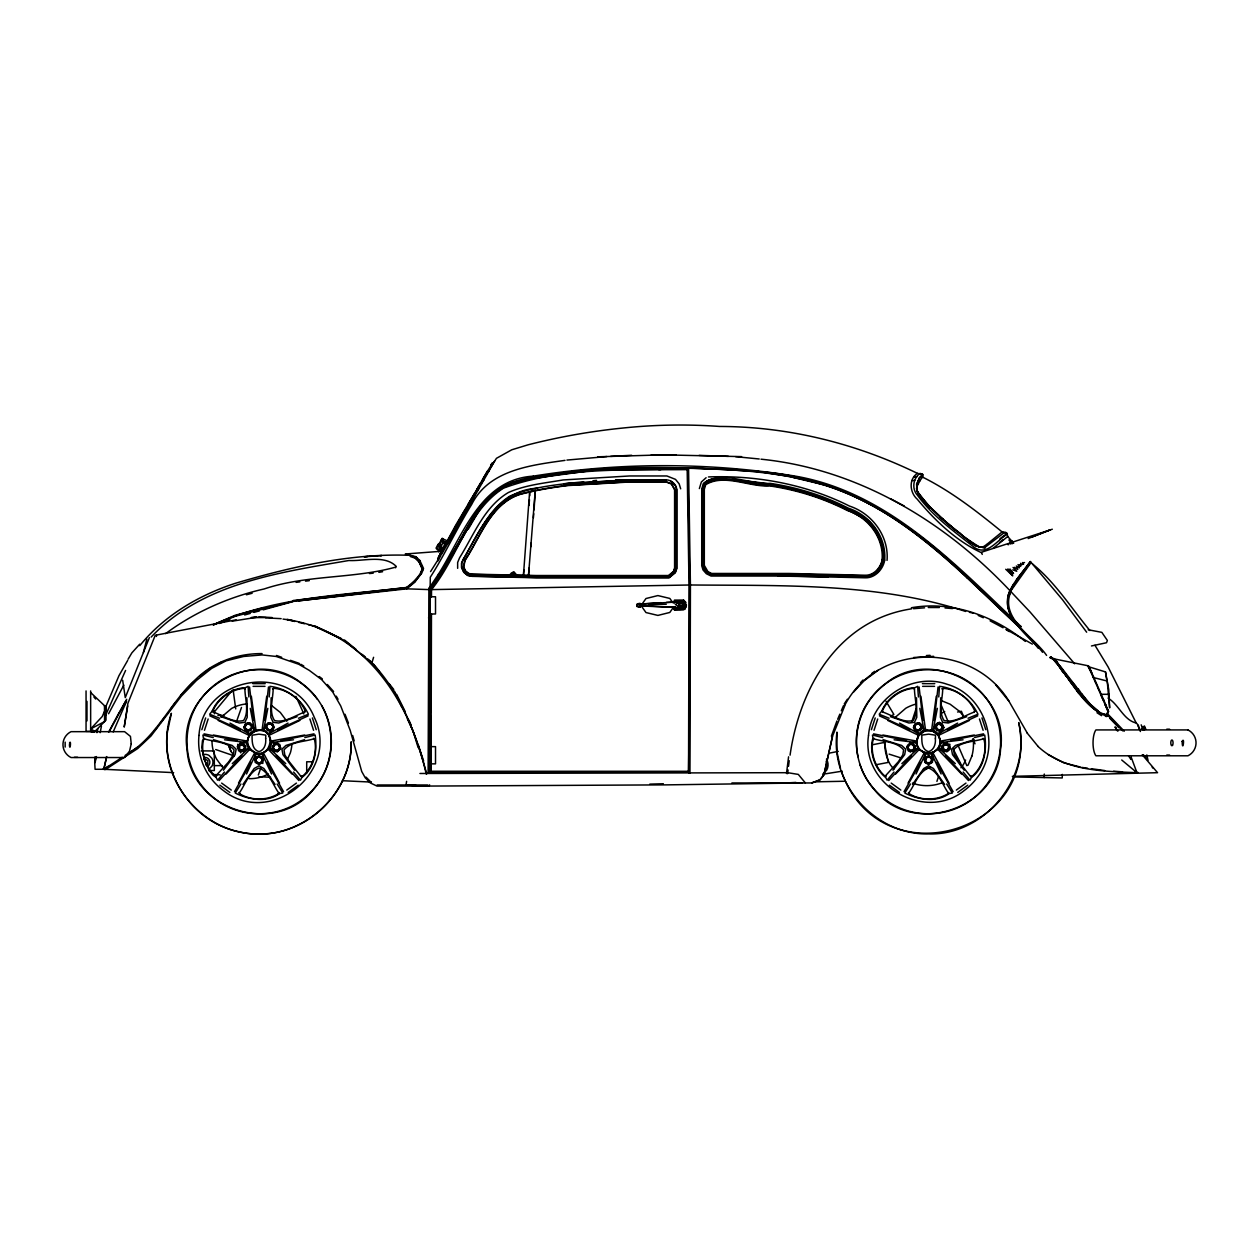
<?xml version="1.0" encoding="UTF-8"?>
<svg xmlns="http://www.w3.org/2000/svg" width="1259" height="1259" viewBox="0 0 1259 1259"><rect width="100%" height="100%" fill="white"/><g stroke="black" fill="none" stroke-linecap="round" stroke-linejoin="round"><path stroke-width="1.5" d="M90.648 692.529L104.56 705.732L106.008 705.921L106.008 720.101L94.992 731.337L86.053 731.337L86.053 690.923M214.345 713.806L214.345 710.532M429.319 772.664L430.31 589.338L428.878 588.488L438.4 574.261M429.476 772.664L430.122 589.133M429.665 773.231L429.901 589.118L439.391 574.922M430.358 773.089L430.499 716.072M430.515 712.153L430.751 614.109M430.798 596.75L430.814 589.621L440.335 575.536L478.971 509.565L492.851 494.488L502.813 487.925L512.555 483.267L534.052 478.326L593.965 470.221L687.87 468.946L689.712 584.994L689.255 773.183M431.05 772.68L431.459 614.093M431.491 596.735L431.522 589.605C457.584 557.407 467.482 511.39 503.458 488.177C561.231 466.774 626.478 470.174 687.178 469.607L688.563 468.285C745.328 469.465 804.281 473.038 856.419 497.51M688.547 772.696L689.019 585.01L687.178 469.607M689.948 773.168L690.42 584.979L688.563 468.285L631.042 468.269L594.484 469.576L564.189 473.006M1131.117 758.311L1130.881 759.366L1128.505 755.762M689.428 696.794L688.547 771.987L431.05 771.972L430.657 717.095M439.611 574.97L430.122 589.621L430.295 577.236C445.371 553.708 456.923 528.229 471.653 504.497C488.996 469.827 530.731 465.216 565.008 460.369M1044.215 777.574L1044.293 774.033M1062.313 774.411L1062.234 777.952L1013.086 776.913M916.599 484.07L916.867 489.2M917.213 490.617L917.181 486.021L918.346 483.834M1086.659 632.207L1062.565 599.819L1031.121 562.443L1009.891 592.186C999.835 615.399 1025.865 632.569 1038.407 648.416M271.11 697.801L270.811 717.3L273.156 722.32L278.664 723.012L297.108 716.686M940.678 697.801L940.379 717.3L942.708 722.32L948.216 723.012L966.676 716.686M173.648 772.633L103.836 769.28L106.669 756.58L103.789 769.28L105.709 769.391L105.772 767.959L108.29 766.322M95.763 757.588L94.708 762.513L95.007 756.911M931.849 759.523L929.63 756.895L926.388 757.588L925.349 760.892L927.568 763.363L930.81 762.655L931.849 759.523L929.63 756.895L926.372 757.745L925.349 760.892M249.565 686.989L253.374 720.4M919.117 686.989L922.926 720.4M534.084 509.879L535.264 490.396L529.63 491.734L523.414 575.646M523.571 573.695L523.87 569.792M529 505.488L529.472 499.634M529.771 495.747L529.63 491.734M930.81 762.655L931.849 759.366M535.264 490.396L528.465 575.756L529.126 567.998M530.936 546.689L531.267 542.818M533.423 517.622L533.753 513.751M1031.231 562.505L1030.287 561.451C1023.661 571.287 1015.053 579.754 1009.938 590.644C998.214 616.532 1029.453 634.505 1042.578 652.319M1106.031 716.544L1107.117 716.355L1107.511 712.264M1107.81 711.414L1107.432 715.285C1094.464 712.5 1085.4 699.485 1078.396 689.019M1141.173 724.838L1143.361 730.126M250.982 728.914L251.328 725.625L248.558 723.547L245.521 724.901L245.159 728.206L247.944 730.267L250.982 728.914L247.85 730.141L245.159 728.206M266.719 696.258L262.029 730.362L263.635 730L267.915 722.871L272.4 723.358L274.273 727.482L268.655 734.784L270.921 741.771L279.75 744.384L280.678 748.806L277.326 751.843L268.655 748.759L262.706 753.087L262.942 762.293L259.024 764.528L255.105 762.293L255.357 753.087L248.385 748.586L240.721 751.843L238.659 750.789L237.243 746.461L240.201 743.156L247.126 741.771L249.408 734.784L243.79 727.482L245.662 723.358L250.148 722.871L255.357 730.456L262.029 730.362M936.271 696.258L931.581 730.362L933.187 730L937.467 722.871L941.952 723.358L943.825 727.482L938.207 734.784L940.489 741.771L949.302 744.384L950.23 748.806L946.894 751.843L938.207 748.759L932.258 753.087L932.51 762.293L928.591 764.528L924.673 762.293L924.909 753.087L917.937 748.586L910.288 751.843L908.211 750.789L906.795 746.461L909.753 743.156L916.694 741.771L918.96 734.784L913.342 727.482L915.214 723.358L919.699 722.871L924.909 730.456L931.581 730.362M245.269 728.316L245.521 724.901M269.206 696.967L269.961 686.328C286.611 688.311 301.31 699.06 308.408 714.231L298.509 718.244M938.758 696.967L939.513 686.328C956.179 688.311 970.862 699.075 977.96 714.231L968.061 718.244M273.156 689.208C272.998 699.201 268.671 711.634 274.478 720.51C284.691 723.28 295.188 715.348 304.647 712.106L305.229 711.052C300.319 698.918 287.021 689.271 273.974 688.343L272.573 688.846L273.974 688.343M942.708 689.208C942.55 699.201 938.223 711.634 944.03 720.51C954.259 723.28 964.756 715.348 974.214 712.106L974.781 711.052C969.871 698.918 956.572 689.271 943.526 688.343L942.141 688.846L943.526 688.343M786.497 773.53L788.575 756.801M787.599 773.687L788.071 769.973M788.527 766.259L789.22 760.704M278.333 793.784L278.491 792.603C272.747 784.404 268.938 771.814 259.024 768.037C249.125 771.814 245.3 784.404 239.572 792.603L239.714 793.784C250.793 800.724 267.254 800.724 278.333 793.784L282.771 793.06L277.137 783.995M947.885 793.784L948.043 792.603C942.314 784.404 938.49 771.814 928.591 768.037C918.677 771.814 914.868 784.404 909.124 792.603L909.281 793.784C920.36 800.724 936.822 800.724 947.885 793.784L952.323 793.06L946.689 783.995M264.689 720.4L268.497 686.989M640.784 605.123L640.343 606.728L638.549 606.98M934.241 720.4L938.049 686.989M293.504 739.788L271.661 742.511L269.678 748.586L285.762 763.646M963.072 739.788L941.213 742.511L939.23 748.586L955.313 763.646M440.729 545.777L443.215 548.672L441.248 552.072L439.737 551.19A4.753 1.007 30 0 1 436.118 547.948L438.62 543.636L441.122 545.084L439.69 547.571M251.894 724.287L252.744 726.459L250.903 730.582L246.402 731.07M921.446 724.287L922.296 726.459L920.455 730.582L915.97 731.07M406.61 781.335L406.027 784.876L420.317 786.104L665.948 784.876L802.266 782.956M127.726 706L124.2 727.072L127.899 703.325L155.25 635.291L236.188 619.821M267.805 708.361L263.635 730L268.812 733.745L288.091 723.107M279.168 792.556L278.916 794.114C265.743 802.864 248.479 799.575 235.276 793.06L240.925 783.995M937.357 708.361L933.187 730L938.364 733.745L957.643 723.107M948.735 792.556L948.468 794.114C935.295 802.864 918.031 799.575 904.843 793.06L910.477 783.995M212.834 711.052C217.744 698.918 231.042 689.271 244.089 688.343L244.907 689.208C245.064 699.201 249.392 711.634 243.585 720.51C233.356 723.28 222.859 715.348 213.4 712.106L212.189 711.115L209.655 714.231L219.554 718.244M882.386 711.052C887.296 698.918 900.594 689.271 913.641 688.343L914.459 689.208C914.616 699.201 918.944 711.634 913.137 720.51C902.923 723.28 892.426 715.348 882.968 712.106L881.756 711.115L879.207 714.231L889.106 718.244M254.523 760.09L255.845 754.015L262.218 754.015L271.566 773.97M686.186 604.934L685.73 607.373L683.495 609.718L674.572 609.765L673.628 607.247M924.075 760.09L925.396 754.015L931.77 754.015L941.118 773.97M100.185 732.675L101.444 726.081M683.495 600.165L686.454 605.075L684.896 609.356L674.572 609.765M69.465 743.172C71.417 738.529 70.016 752.819 69.387 744.604M790.054 755.18C799.701 687.571 838.274 619.869 911.626 608.837M96.455 756.565L94.787 763.914L95.086 769.28L106.37 769.28M143.4 652.492L146.862 639.1M96.974 732.675L97.824 728.992M201.833 729.701L205.658 717.929M871.385 729.701L875.21 717.929M215.525 776.221C205.532 767.801 200.417 752.158 203.612 739.474L204.666 738.97C214.235 741.897 227.391 741.63 234.032 749.892L233.277 754.881L228.729 761.805L215.525 776.221L217.571 780.202L224.464 772.035M885.077 776.221C875.099 767.801 869.969 752.158 873.164 739.474L874.234 738.97C883.787 741.897 896.959 741.63 903.6 749.892L902.829 754.881L898.281 761.805L885.077 776.221L887.123 780.202L894.016 772.035M65.153 742.118L65.153 747.091M832.514 736.546L823.984 774.852L820.05 779.856L811.976 782.956L731.904 782.956M204.477 730.314L208.16 718.983M874.045 730.314L877.712 718.999M113.2 731.92L126.624 701.027M699.359 488.586L701.389 481.945L706.094 477.728M426.738 773.907C415.596 733.981 401.369 693.253 371.877 662.926L373.593 657.292M428.878 588.488L428.123 772.664L429.571 772.664M266.546 727.686L267.663 724.397L270.89 723.72L273.124 726.175L272.101 729.323L268.765 730.141L266.64 727.529L268.765 730.141M272.023 729.449L273.124 726.175M761.018 459.189C857.458 468.867 944.407 521.084 1009.938 590.644L1009.655 592.784L1013.149 584.916M911.642 722.351L916.143 708.612M936.916 781.414L938.6 776.268M421.057 572.042L422.174 568.612L421.261 565.354M922.8 477.523L922.658 474.344L917.433 473.368C908.526 479.018 909.722 492.584 917.15 499.083C934.823 520.408 956.242 540.945 981.453 552.717M916.615 484.007L919.416 478.326L922.768 475.052L922.155 475.572M947.492 751.135L949.9 744.258M236.299 722.194L241.492 707.432M258.315 775.04L260.912 767.66M831.365 736.185L836.936 720.951M673.455 602.809L674.462 600.118L683.606 600.087L685.982 602.557M674.273 602.746L675.044 600.873L683.307 600.873L685.478 604.934L683.307 609.026L675.044 609.041A9.018 8.955 -19 0 1 674.32 607.074M301.357 775.985L302.538 776.221C312.515 767.801 317.646 752.158 314.451 739.474L313.381 738.97C303.828 741.897 290.656 741.63 284.015 749.892L284.786 754.881L289.318 761.805L301.121 776.63L302.679 776.85C315.033 766.999 317.268 749.593 315.159 735.036L304.804 737.601M970.909 775.985L972.09 776.221C982.083 767.801 987.198 752.158 984.003 739.474L982.933 738.97C973.38 741.897 960.208 741.63 953.567 749.892L954.338 754.881L958.886 761.805L970.673 776.63L972.247 776.85C984.585 766.999 986.836 749.593 984.711 735.036L974.356 737.601M105.441 707.511L118.975 675.658L127.678 660.44M943.558 745.674L943.274 748.538L945.588 750.222L948.216 749.042L948.515 746.194L946.186 744.51L943.353 745.485L943.007 748.775L945.682 750.726L948.704 749.373L949.066 746.068A3.336 3.321 -75.8 0 0 944.691 744.399M1074.698 663.808L1030.098 612.031L1010.883 591.62C999.426 618.531 1033.733 636.676 1046.591 655.388M1009.655 592.784L1010.536 592.659M105.63 715.238L125.585 670.433M415.061 786.088L415.533 784.876L414.636 786.088M149.38 637.605L125.27 697.612L122.674 680.285M919.747 481.048L922.454 477.035C951.505 491.514 977.267 511.642 1002.306 532.101L1007.106 533.486L1007.719 536.507L1013.684 543.259M971.885 756.092L968.077 765.173L966.818 765.614L958.099 745.454M244.089 688.343L248.102 686.328L248.857 696.967M837.66 719.251L839.847 714.152M841.295 710.768L843.483 705.669M845.261 704.552L832.404 736.515L823.874 774.804L819.939 779.793L811.693 782.956M913.641 688.343L917.654 686.328L918.409 696.967M255.845 754.015L246.496 773.97M925.396 754.015L916.048 773.97M440.304 551.348L405.288 553.991L415.848 556.683L419.829 560.46L419.153 561.97L422.851 569.949M438.809 551.883L443.53 541.197M442.79 548.893L446.457 540.457L444.222 539.466L443.373 541.386L445.607 542.377M263.635 730L266.153 724.287M287.461 759.366L290.357 752.851A41.185 41.185 0 0 0 291.946 743.927M933.187 730L935.72 724.287M640.217 604.241L637.542 604.147L637.542 606.114L639.84 606.555L639.367 604.194L641.712 603.927L680.379 601.833L666.452 602.369M640.013 606.429L640.217 604.226M128.103 659.212L131.865 652.87L139.718 644.199M1007.704 596.514L1009.938 590.644M438.101 578.542L439.659 575.379C462.069 544.297 472.833 497.997 511.972 482.937M1063.525 672.699L1056.868 661.557L1054.239 658.677L1049.833 657.576L1051.391 657.245L1051.973 658.268M437.644 558.697L445.67 544.549L444.915 545.934M438.494 557.139L455.695 525.208L474.36 493.874M438.006 559.09C456.749 525.743 475.383 490.617 496.455 458.323L511.752 449.793L528.119 444.805A643.648 643.648 0 0 1 623.111 428.013A548.232 548.232 0 0 1 719.55 426.455C788.118 426.533 855.884 443.373 917.433 473.368M244.938 750.458L245.867 746.052L242.531 743.015L240.201 743.156M914.49 750.458L915.435 746.052L912.083 743.015L909.753 743.156M108.589 713.759L123.807 685.116M1007.09 534.272C996.467 540.583 985.986 558.146 972.168 545.714C952.638 530.385 932.179 515.466 917.433 495.212C911.595 489.027 913.043 478.168 920.046 473.384L922.658 474.344L919.306 477.617L916.694 484.888M918.315 483.818L919.778 481.048M440.131 554.212L440.634 553.393M254.743 752.772L238.502 783.114M924.295 752.772L908.054 783.114M251.045 762.387L234.489 791.675M920.597 762.387L904.041 791.675M109.313 731.463L126.246 700.319M108.589 732.234L118.975 712.799M447.512 543.935L460.212 521.588M463.359 514.632L468.867 504.497M125.931 702.333L124.373 705.166M1010.001 591.73L1016.139 581.39L1030.334 562.6M395.531 567.793L396.286 566.44C384.64 554.527 363.741 561.357 348.9 560.507C279.388 572.404 202.007 583.216 151.159 637.07M442.114 550.655L465.153 509.769M419.074 575.568L421.057 571.901M430.547 571.617L438.809 558.555M487.721 470.583L487.233 471.48M443.577 549.302L442.601 551.001M477.051 489.09L482.181 480.308M481.63 481.19L484.746 475.839M484.825 475.619L492.757 462.777M444.773 547.209L445.293 546.28M488.492 471.653L489.389 470.063M437.739 561.136L440.933 555.502M441.783 554.023L494.724 460.873M907.739 747.484L909.533 744.573L912.854 744.573L914.506 747.437L912.854 750.317L909.407 750.348L907.739 747.484L909.533 744.573M118.975 712.94L126.703 699.296M273.109 747.437L274.903 750.348L278.066 750.317L279.718 747.437L278.082 744.573L274.903 744.604L273.109 747.437L274.745 750.317L278.208 750.348L279.876 747.484L278.223 744.604M468.348 529.063L479.648 509.612M914.506 747.437L912.712 750.348L909.407 750.348M273.25 747.484L274.903 744.604M437.613 546.013L438.793 543.982M437.912 545.855L442.255 538.333L443.074 538.805L439.548 544.911M437.125 547.964L440.744 551.237M439.737 546.343L440.697 544.675L439.879 544.203M440.681 545.194L438.73 544.061M441.106 546.878L441.815 548.027M439.737 551.19L441.185 548.719A4.753 1.007 30 0 1 437.565 545.462M485.518 474.501L483.078 478.656M486.871 472.062L486.179 473.258M480.513 483.188L468.159 504.277M479.002 488.083L477.397 490.837M483.362 480.529L484.023 479.411M438.352 574.324C462.572 536.318 479.931 479.364 533.234 476.154M439.391 575.221L478.215 509.155M478.42 509.36L439.816 575.158L430.122 589.637L406.751 588.834L292.45 601.487L235.496 616.186L213.558 624.857M267.663 724.397L270.89 723.72M490.994 464.823L491.986 463.123M470.866 501.129L477.869 489.31M480.859 484.259L483.865 479.191M464.713 512.366L468.096 506.685M1030.287 561.719L1016.469 579.864M219.16 780.549L241.885 755.73M888.728 780.549L911.453 755.73M1059.716 666.829L1060.204 666.058L1075.753 686.171M242.971 784.451L254.176 768.494L259.024 765.818L263.886 768.494L275.091 784.451M912.523 784.451L923.728 768.494L928.591 765.818L933.438 768.494L944.643 784.451M844.207 703.97L847.37 699.233M845.151 704.505C878.483 642.232 972.562 641.618 1009.089 701.31M430.137 589.621L428.579 589.464L428.926 588.409L430.027 589.385M421.686 573.286L414.699 581.847L406.72 588.142L298.556 600.889M673.754 606.838L669.804 612.456L657.89 615.415L645.977 612.551L641.036 605.548L645.977 598.529L657.89 595.57L669.819 598.434L672.778 602.636M160.365 723.138L164.96 716.827M170.705 708.943L175.064 702.963M419.074 575.426L413.613 581.689M894.897 717.677L905.819 708.219A42.413 42.413 0 0 1 915.938 704.08M960.963 767.77L963.182 764.905A41.075 41.075 0 0 0 965.606 760.043M936.287 725.625L939.057 723.547L942.094 724.901L942.346 728.316L939.67 730.267L936.633 728.914L936.287 725.625L939.057 723.547M223.41 770.225L235.103 754.645L236.157 749.199L232.112 745.422L213.479 739.678M892.977 770.225L904.654 754.645L905.709 749.199L901.664 745.422L883.047 739.678M876.72 571.114C891.057 555.534 878.074 530.401 864.492 518.976C835.205 502.247 803.368 489.861 769.831 485.297C749.609 486.745 723.516 472.345 705.166 484.353M240.028 745.045L239.399 749.042L242.027 750.222L244.34 748.538L244.057 745.674L240.028 745.045L242.893 744.746M221.191 717.252L231.64 708.424A38.289 38.289 0 0 1 247.393 703.875M139.765 645.662C164.237 615.509 198.686 595.255 235.291 583.326C291.695 566.66 350.742 553.157 409.679 555.298M214.439 711.76L231.483 691.285M942.346 728.316L942.094 724.901M936.633 728.914L936.381 725.499M243.601 727.686L247.157 723.547M277.137 751.639L280.694 747.5M154.243 730.676L156.793 727.765M250.478 734.359L255.483 730.692C281.276 725.64 268.497 767.329 250.368 749.074C239.1 737.821 261.447 721.36 269.269 735.996A11.583 11.583 0 0 1 265.035 751.812C254.806 758.107 242.782 744.698 249.581 734.973L251.312 733.399M533.202 476.154C618.987 462.195 707.621 462.273 793.453 475.808C887.28 491.23 955.188 564.284 1020.907 626.431L1019.995 627.486C962.38 573.301 905.725 512.759 829.225 485.769M915.513 729.323L918.771 730.015L921.069 727.686L918.85 730.141L915.592 729.449L914.49 726.175L916.709 723.72L920.046 724.523L916.709 723.72M915.592 729.449L914.585 726.317L916.788 723.846M226.053 774.08L249.896 749.247M255.766 759.366L257.985 756.895L261.227 757.588L262.25 760.751L260.046 763.363L256.789 762.655L255.766 759.366L256.789 762.655M895.605 774.08L919.448 749.247M255.766 759.523L258.001 757.052L261.243 757.745L262.265 760.892M262.25 760.751L260.046 763.363L256.789 762.513M860.432 682.834L863.029 680.002M853.586 692.057L863.847 680.899L878.168 670.213M478.011 509.092L492.537 493.434M478.058 509.344C491.026 490.994 511.185 479.679 533.454 477.334C565.7 471.7 598.261 467.844 631.042 467.797M413.613 581.548L406.688 587.591C341.519 595.287 273.817 597.018 213.275 624.873M180.509 695.487L193.178 682.378M94.992 731.337L90.648 728.93L102.247 716.497L104.56 711.13L106.008 711.13L106.008 709.73L104.56 709.73M105.709 769.391L137.703 748.554L150.986 736.011L181.296 696.148L196.42 680.505L211.622 668.419L226.006 660.849L243.679 656.458L262.061 654.932L276.256 656.474L298.808 664.296L309.321 670.402L321.675 679.655L332.785 692.12L340.717 705.937L350.207 730.393L361.726 771.499L365.22 777.747L370.319 782.925L377.008 786.088L428.438 786.088L429.634 784.876M229.972 723.107L249.251 733.745L254.428 730L250.258 708.361M899.524 723.107L918.802 733.745L923.98 730L919.81 708.361M255.121 757.839L259.024 755.589L262.942 757.839M924.673 757.839L928.591 755.589L932.494 757.839M1107.18 680.71L1109.651 707.888L1108.754 689.633L1105.496 671.913L1088.406 666.672M1109.022 694.323L1100.696 694.291L1105.276 704.946M232.301 763.646L248.385 748.586L246.402 742.511L224.543 739.788M901.853 763.646L917.937 748.586L915.954 742.511L894.11 739.788M268.812 733.745L273.439 729.591M938.364 733.745L943.007 729.591M428.501 617.854L429.712 617.854M986.631 544.518L1001.802 532.179L1004.729 532.258L984.507 547.775L975.52 545.981L961.451 535.028M1002.794 536.602L1007.106 533.486L1005.563 532.242M993.068 548.31L1007.719 536.507M91.293 732.077L94.362 732.077M298.21 785.16L288.185 792.43M967.762 785.16L957.753 792.43M314.451 739.474L313.554 738.309M984.003 739.474L983.106 738.309M877.35 571.743L873.888 574.623L864.98 576.732L788.889 574.97L711.304 574.97M165.606 633.639C194.689 612.031 228.808 596.955 264.122 588.976C306.567 574.686 352.567 578.967 395.373 567.211M296.416 783.098L286.784 790.085M965.968 783.098L956.336 790.085M200.307 676.099L211.04 667.585M213.4 712.106L212.189 711.115C217.272 698.525 230.822 688.673 244.34 687.744L244.907 689.208M882.968 712.106L881.756 711.115C886.808 698.509 900.374 688.689 913.908 687.744L914.459 689.208M999.504 542.582L1003.297 539.655M1002.762 536.617L999.976 538.726M679.073 602.573L675.296 604.383L679.073 606.807M208.978 769.092L211.905 766.196A7.822 7.822 0 0 0 211.921 758.311L209.01 755.416A8.073 8.073 0 0 0 202.951 754.613M104.859 768.525L103.836 769.28L122.249 757.304M871.747 673.502L874.643 671.33M207.357 766.463L208.38 765.724A4.784 4.784 0 0 0 208.522 758.894A4.926 4.926 0 0 0 203.832 757.556L203.832 757.556M942.44 728.206L939.765 730.141L936.743 728.804M967.18 577.299L1019.522 627.486L1020.907 626.431M982.398 547.366L986.663 544.518M492.82 493.858L502.184 487.689M293.174 600.496L406.688 587.449L410.041 585.262M130.983 751.544L137.436 747.342M125.05 755.479C156.525 738.293 169.666 702.664 195.538 679.514C213.18 661.966 237.432 653.468 262.061 653.594M91.797 732.108L94.016 732.25M1007.719 598.056L1010.883 591.62M239.714 793.784L238.88 792.556M909.281 793.784L908.431 792.556M242.987 751.717L248.385 748.586M912.555 751.717L917.937 748.586M890.931 716.135L893.843 714.451L886.021 701.232M216.705 775.985L215.368 776.85L213.983 775.953L209.324 770.744L204.241 759.57L205.06 759.02L207.845 760.688L207.782 763.914L205.752 765.016M90.648 728.93L104.56 721.58L104.56 705.732M219.129 663.32L222.371 661.62M204.509 738.309L202.479 740.591L201.77 747.547L204.241 759.57M874.061 738.309L872.644 739.049C869.355 752.237 874.564 768.084 884.935 776.85L886.257 775.985M275.532 743.015L272.18 746.052L272.054 748.397L275.06 751.717M945.084 743.015L941.732 746.052L941.622 748.397L944.628 751.717M941.449 713.208L944.706 711.571M923.555 769.359L929.897 767.313M268.954 735.382L299.941 720.4M938.522 735.382L969.493 720.4M277.61 729.795L308.203 715.836M947.161 729.795L977.771 715.836M502.026 487.422L511.862 482.638L533.643 477.806L511.894 482.921M91.907 732.014L93.748 732.014M516.788 575.033L514.16 572.247L511.516 572.876L509.769 574.875M245.615 725.011L248.653 723.657L251.328 725.625M213.275 624.732L235.291 615.21L264.122 607.672M869.591 575.394L873.431 573.852M314.058 733.84L281.103 740.544M983.609 733.84L950.655 740.544M1031.625 537.168L1050.289 529.882M1028.147 538.553L1049.849 530.023M218.956 623.504L229.909 619.507M1135.996 773.01L1137.9 772.381M1008.569 543.432L981.516 552.229L982.24 554.416M1013.054 541.968L1052.319 529.221M232.207 621.175L256.191 617.382M304.568 739.678L285.95 745.422L281.906 749.199L282.96 754.645L294.637 770.225M974.136 739.678L955.502 745.422L951.458 749.199L952.512 754.645L964.205 770.225M244.655 614.959L250.211 613.416M253.909 612.393L259.464 610.867M263.178 609.844L292.812 601.66M246.418 594.767L252.13 593.272M537.546 488.224C497.903 489.924 479.899 529.488 463.296 559.547L461.738 563.277L461.738 567.416L463.942 572.168L467.734 575.269L472.156 576.118L536.255 577.503L669.111 577.503L675.154 572.515L676.571 568.533L676.571 489.436L675.469 485.801L670.905 481.284M511.799 482.653C591.809 462.651 675.406 466.507 757.005 471.511C838.463 476.516 910.713 520.817 967.085 577.456M1091.459 645.961L1106.519 642.735L1107.369 640.469L1101.845 632.364L1088.201 629.752M419.939 773.482L787.725 772.696L798.316 774.411L805.382 782.956M930.826 762.513L927.584 763.206L925.365 760.751M304.709 735.02L270.811 741.095M974.261 735.02L940.363 741.095M957.58 712.012L961.388 711.272L963.481 716.292M828.705 753.244L838.289 751.387M872.33 744.777L884.967 742.322M842.192 771.169L822.678 774.269L826.691 770.162A10.906 10.906 0 0 0 826.471 759.146M876.295 764.701L888.335 762.403L884.369 742.448M926.545 763.08L931.912 762.088M1105.544 714.608L1106.645 714.42M378.849 572.357L382.626 571.712M533.533 477.806L564.284 473.006M271.645 731.07L267.16 730.582L265.319 726.459M941.213 731.07L936.712 730.582L934.87 726.459M251.265 617.524L256.805 616.784M252.807 617.587L266.09 617.571M242.531 743.015L246.402 742.511M912.083 743.015L915.954 742.511M296.101 582.35L299.862 581.863M305.512 581.139L309.289 580.667M708.487 476.941C756.659 475.147 806.216 484.306 849.479 506.071C872.251 513.515 888.996 536.255 887.044 560.381M681.906 607.641L639.588 605.925L648.841 605.925M240.563 749.986L243.412 749.703M583.704 481.709C558.949 484.463 533.438 486.525 510.163 495.952C487.123 510.178 476.941 537.436 463.092 559.437L461.502 563.229L461.502 567.479L463.753 572.326L467.624 575.489L472.125 576.354L536.24 577.755L669.19 577.755L675.359 572.656L676.807 568.564L676.807 489.405C676.067 484.18 671.645 480.151 666.373 479.821L615.557 479.821M592.91 480.765L596.609 480.387M369.454 573.553L373.199 573.175M566.943 460.07L606.854 456.561M639.729 604.163L660.755 602.683M252.839 683.637L265.224 683.637M922.391 683.637L934.776 683.637M911.39 607.751C952.402 600.512 993.54 615.887 1025.345 641.413M913.467 608.695L924.578 607.814M928.276 607.515L939.419 607.53M380.564 555.644L381.666 555.565L372.302 556.226M367.691 556.541L364.15 556.793L372.208 556.226M374.568 556.085L377.212 555.88M1104.883 715.584L1106.331 715.474M1107.117 716.355C1081.796 706.976 1070.418 677.436 1052.461 658.63M926.372 655.546L930.071 655.325M913.641 657.513L933.659 656.332M786.45 782.956L795.924 782.421M597.757 456.812L663.131 454.845L741.598 456.624M610.678 456.372L631.656 455.286M253.075 686.344L264.988 686.344M922.627 686.344L934.54 686.344M628.996 479.821L563.591 483.771L628.981 480.057L666.341 480.057M648.715 604.54L666.263 604.257M649.801 784.137L663.351 783.743M1012.33 776.347L1157.556 772.696L1142.228 754.708M813.393 781.87L844.868 781.241M431.522 589.605L689.019 585.01M431.239 701.405L430.609 711.209M911.909 480.513L914.726 480.466M651.045 455.128L676.272 455.128M658.614 469.607L660.818 469.607M640.044 603.297L637.18 603.879L637.18 606.649M674.273 606.948C685.84 616.044 690.058 595.775 674.604 601.865L681.906 601.865M730.314 479.6L711.382 479.6A10.103 9.505 1 0 0 702.79 489.106M690.42 584.979C782.044 585.828 877.759 582.634 965.622 611.449M430.09 596.766L435.52 596.766L435.52 613.983L430.09 613.983M104.56 707.322L106.008 707.322L106.008 705.732M104.56 708.439L106.008 708.439M1166.778 729.197L1169.595 729.197M430.09 746.634L435.52 746.634L435.52 763.851L430.09 763.851M1166.778 755.07L1169.595 755.07M74.328 757.304L77.617 757.304M312.342 761.774L306.708 761.774L306.708 773.042M431.05 771.263L688.547 771.295M377.118 784.986L427.682 784.986L428.438 786.088M217.964 715.442L223.803 715.458M201.267 750.899L214.282 750.931L214.345 770.524L208.679 770.508M214.266 765.614L222.088 765.629M777.999 576.04L828.123 576.952M864.949 575.851L788.905 574.088L711.508 574.088L707.542 572.137L704.804 569.021L703.687 565.464L703.687 489.232M1131.117 757.005L1136.956 772.696C1102.868 771.232 1064.28 771.185 1037.888 746.319M699.123 455.365L728.363 456.356M648.904 606.083L675.453 607.247L674.604 607.829C679.356 610.253 687.682 607.31 682.976 601.833M1140.072 730.22L1138.199 725.027L1136.2 722.981C1123.673 720.211 1118.763 704.442 1108.03 698.1M688.563 467.797L738.309 469.701M735.665 456.671L759.208 458.984M212.441 774.49L220.183 774.852M258.976 776.709L270.606 777.275M342.369 780.706L371.452 782.091M258.724 616.879L272.164 617.555M265.791 617.87L281.15 618.657M1113.601 771.2L1122.493 771.846M945.021 607.971L952.496 608.569M974.781 711.052L974.214 712.106M305.229 711.052L304.647 712.106M941.213 742.511L947.413 743.156M271.661 742.511L277.861 743.156M944.722 744.746L947.586 745.045M944.203 749.703L947.051 749.986M785.899 782.893L787.001 783.019M978.337 546.642L985.262 547.822M1081.859 767.423L1087.571 768.21M1091.38 768.73L1104.71 770.555M757.005 471.307L793.217 476.988M916.804 741.095L882.905 735.02M247.236 741.095L213.353 735.02M906.511 740.544L873.557 733.84M236.96 740.544L204.005 733.84M255.687 762.088L262.863 763.426M769.973 484.416C803.667 489.027 835.74 501.176 865.138 518.094C875.493 526.168 881.473 538.49 883.802 551.222C886.462 563.009 877.806 577.299 864.996 576.921L788.889 575.158L711.256 575.158L706.881 573.002L703.844 569.556L702.616 565.621L702.616 489.074A10.277 9.679 1 0 1 711.351 479.427C758.17 479.616 806.012 487.485 847.968 509.155C864.492 515.261 878.562 528.025 882.354 545.714M979.124 546.736C955.974 532.557 932.651 513.216 917.056 490.758M1052.666 658.599L1087.949 665.743L1088.752 667.349M882.811 737.601L872.456 735.036L873.164 739.474M213.259 737.601L202.904 735.036L203.612 739.474M405.917 554.338L414.447 556.934L418.492 560.806M969.367 612.283L973.113 613.102M102.892 769.076L104.78 769.501M287.209 619.318L294.449 621.017M287.209 619.696L294.858 621.49M298.698 622.387L304.426 623.74M308.266 624.637L314.01 625.991L344.289 640.422L371.877 662.926M283.055 619.098C363.914 628.808 409.836 700.571 426.203 774.017M793.091 477.46L829.13 486.068M1093.316 677.515L1106.913 680.977L1105.496 671.913M1080.033 766.951L1063.65 762.781L1048.18 754.566M879.411 715.836L910.005 729.795M209.844 715.836L240.453 729.795M889.106 754.141L901.271 758.028M410.371 556.525L415.14 558.146L419.153 561.97L415.848 556.683M215.698 749.53L234.379 755.951M1102.538 713.57L1105.292 714.514M276.476 655.483L281.717 657.308M290.467 660.33L299.217 663.367M890.506 716.686L908.951 723.012L914.459 722.32L916.804 717.3L916.505 697.801M220.939 716.686L239.399 723.012L244.891 722.32L247.236 717.3L246.937 697.801M1050.856 657.056L1056.175 661.101L1069.08 678.853L1078.255 689.24M941.512 700.696L950.152 704.222L959.814 711.555L964.048 717.016M442.696 543.085L444.915 544.077M938.962 723.657L941.984 725.011M887.674 720.4L918.661 735.382M218.122 720.4L249.093 735.382M978.212 615.431L983.295 617.744M990.093 620.844L1003.061 627.753M1022.465 563.764L1023.551 564.284L1022.497 562.521M1020.608 564.504L1021.694 565.008L1020.64 563.261M314.372 625.692L341.331 638.549M1023.803 562.584L1024.527 562.584M1008.616 544.706L1007.641 544.486M890.286 498.627L904.245 505.992M856.372 497.525C897.919 517.134 933.486 546.548 966.881 577.661M939.23 748.586L942.676 750.458M269.678 748.586L273.124 750.458M1006.334 629.531L1032.396 644.12M442.129 538.537L442.948 539.009M441.295 540.001L442.114 540.473M441.185 540.174L442.003 540.646M441.185 548.719L442.68 549.585M440.776 550.576L441.783 551.159M975.237 545.367L972.2 543.4M300.744 664.248L303.781 666.011M1096.967 712.736L1101.562 715.663M440.634 547.759L442.208 548.688M899.43 792.43L889.405 785.16M229.862 792.43L219.853 785.16M1006.146 629.657L1009.23 631.562M977.173 546.343L967.793 539.733M900.83 790.085L891.199 783.098M231.278 790.085L221.647 783.098M937.137 734.359L938.034 734.973C945.336 744.541 932.667 758.138 922.579 751.812A11.583 11.583 0 0 1 918.346 735.996L925.381 730.598L932.132 730.692L937.137 734.359L936.303 733.399M1010.253 543.416L1009.513 542.897L1010.269 544.045M1012.755 569.855L1016.753 571.24L1013.054 567.447M319.219 676.555L322.335 678.884M938.742 723.752L943.683 727.497M953.913 528.497L960.696 533.706M968.549 540.992L971.397 543.18M1032.522 563.969C1055.451 582.571 1071.267 608.05 1089.932 630.586M940.253 517.339L957.627 531.723M1016.296 566.015L1019.286 567.856L1018.389 566.015M271.724 705.654L280.301 712.437L286.816 721.202M1017.996 564.599L1020.687 566.424L1019.585 564.599M344.698 640.154L356.344 649.644M362.151 654.381L365.063 656.757M367.974 659.134L370.886 661.51M1098.084 710.753L1090.373 704.3L1081.528 693.646M1093.662 708.14L1096.038 710.092M951.835 526.766L954.102 528.827M954.936 529.646L947.948 523.602M1121.722 760.011L1136.956 772.696M959.893 533.297L967.919 540.095M943.463 519.353L929.126 506.228L917.465 492.269M942.299 518.503L951.741 526.876M914.176 729.591L918.802 733.745M244.608 729.591L249.251 733.745M1009.954 568.958L1013.542 573.616L1007.94 568.974M966.755 577.598L1019.759 627.659M1107.18 713.412L1124.256 731.211M1108.14 715.663L1122.76 730.897M414.447 556.793L418.492 560.664L422.174 568.753M1014.502 567.321L1017.76 569.414L1016.91 567.573M1109.604 718.086L1118.747 727.639M928.198 506.354L930.086 508.195L919.983 496.927M1011.669 543.526L1010.379 542.786M937.719 749.247L961.561 774.08M366.007 777.118L370.854 782.028M268.167 749.247L291.994 774.08M1012.614 542.424L1010.772 540.662L1012.22 542.424M1086.076 701.247L1091.883 707.18L1102.05 714.608C1080.962 701.2 1069.253 677.672 1053.264 659.197L1054.932 660.802M945.714 755.73L968.454 780.549M276.162 755.73L298.887 780.549M1012.504 543.211L1010.709 541.449L1012.142 543.211M1012.299 543.62L1010.521 541.874L1011.953 543.62M1005.736 569.257L1012.74 575.835L1007.562 569.54M1075.107 686.737L1077.704 689.507M1152.158 767.156L1153.118 768.21M1008.9 540.017L1011.512 542.865M963.151 772.035L970.044 780.202L972.09 776.221M293.599 772.035L300.476 780.202L302.538 776.221M1012.897 542.424L1011.276 540.662L1012.504 542.141M270.811 723.846L273.03 726.317M327.34 684.503L333.588 691.506M1068.812 679.435L1070.984 681.89M1011.953 542.424L1010.521 540.662L1012.11 542.299M1068.498 679.482L1080.663 694.323M93.906 696.998L95.668 699.028M1143.345 754.692L1148.003 760.31L1146.823 754.912M939.261 722.162L944.014 727.686M906.921 747.5L910.477 751.639M953.126 791.675L936.57 762.387M283.574 791.675L267.018 762.387M995.743 684.88L1009.01 701.326L1027.281 733.084M1027.155 733.021L1038.093 746.461M373.53 664.185L379.478 671.629M389 683.527L393.752 689.491M1064.579 674.037L1066.688 676.744M893.78 769.202L890.443 764.905A41.075 41.075 0 0 1 884.983 740.544M430.531 702.317L431.223 703.214M231.058 751.481L229.012 746.304A21.057 21.057 0 0 0 231.042 751.481L233.277 754.456M222.56 767.14L216.705 759.271A37.078 37.078 0 0 1 212.016 740.449M917.575 491.215L919.18 495.841M918.016 494.236L919.149 495.841M1115.852 728.221L1117.882 731.18M1076.713 690.436L1078.774 693.489M916.458 488.083L917.229 491.765M1059.244 666.64L1063.084 672.558M491.152 464.54L491.876 465.688M1094.968 645.3L1108.14 667.002L1136.2 722.981M419.829 560.46L423.543 568.454L422.316 571.869L414.825 582.146L406.751 588.834L406.688 587.449M912.696 744.604L914.364 747.484M949.113 783.114L932.872 752.772M907.896 747.437L909.549 750.317M279.561 783.114L263.32 752.772M336.263 696.164L338.042 699.264M321.69 705.575C333.273 725.247 334.438 750.411 325.152 771.2A73.872 73.872 0 0 1 312.814 790.227C274.792 836.967 190.282 809.553 187.056 749.341C177.661 689.822 254.696 645.332 301.562 683.212A72.77 72.77 0 0 1 317.583 699.233C335.366 723.988 335.712 759.633 317.41 784.184A74.722 74.722 0 0 1 301.452 800.142C276.949 818.334 241.098 818.334 216.611 800.142A74.722 74.722 0 0 1 200.653 784.184C182.461 759.696 182.476 723.862 200.653 699.359A74.722 74.722 0 0 1 216.611 683.401C241.114 665.208 276.933 665.208 301.452 683.401A74.722 74.722 0 0 1 317.41 699.359M953.157 748.979L960.617 763.442M1089.24 667.317L1088.657 666.074L1089.224 667.459M1108.03 710.359L1108.628 711.603L1108.062 710.218M1107.841 711.005L1108.203 711.917L1107.527 710.17L1107.794 710.989M396.648 694.401L405.146 711.508M922.296 726.459L923.98 730M252.744 726.459L254.428 730M394.445 691.16L401.7 706.692M407.349 718.763L412.983 730.834L418.145 747.61M1089.004 666.766L1091.742 672.841M1088.311 666.452L1089.743 669.505M1090.011 668.938L1093.772 677.389M1089.334 668.686L1093.221 677.405M295.959 696.384L303.86 713.963M1093.678 677.153L1096.148 682.756M1093.064 677.043L1095.66 682.819M1144.368 725.908L1145.847 729.276M1144.604 727.167L1145.076 728.237M1143.314 726.474L1144.714 729.669M1142.275 726.742L1143.801 730.251M1141.535 728.615L1141.929 729.528M1137.711 725.373L1138.404 726.947M1139.017 728.347L1140.418 731.526M1096.101 682.646L1103.702 700.004M1095.519 682.567L1098.178 688.547M1098.131 688.547L1103.199 700.13M1103.608 699.799L1105.764 704.772M409.002 720.211L411.252 725.467M1105.607 704.442L1107.322 708.439M1105.04 704.3L1107.873 711.067M1105.04 704.426L1106.881 708.675M514.16 572.247L512.806 572.278M981.957 717.929L985.781 729.701M312.405 717.929L316.229 729.701M972.955 738.844L975.033 743.817M941.402 705.607L948.232 721.911M1107.133 707.999L1108.298 710.768M636.676 605.138L637.227 606.445L640.044 607.216L640.626 604.131M345.013 714.262L348.428 723.044M859.724 764.134L862.462 771.2A73.872 73.872 0 0 0 874.8 790.227C912.806 836.967 997.333 809.553 1000.543 749.341C1009.954 689.822 932.919 645.332 886.053 683.212A72.77 72.77 0 0 0 870.032 699.233C851.588 723.752 851.918 759.681 870.205 784.184A74.722 74.722 0 0 0 886.163 800.142C910.65 818.334 946.516 818.334 971.004 800.142A74.722 74.722 0 0 0 986.962 784.184C1005.154 759.696 1005.138 723.862 986.962 699.359A74.722 74.722 0 0 0 971.004 683.401C946.5 665.208 910.682 665.208 886.163 683.401A74.722 74.722 0 0 0 870.205 699.359C858.37 715.71 853.791 737.019 858.024 756.785M1087.949 665.743L1088.72 667.506M841.657 772.035C879.821 879.474 1041.492 834.261 1018.736 722.619C1032.128 777.511 985.057 835.614 928.591 833.914C875.808 835.268 829.996 784.514 836.952 732.14L836.952 751.403M309.903 718.999L313.57 730.314M979.455 718.983L983.122 730.314M673.455 607.436L674.462 610.111M1051.391 657.245L1052.288 659.134M1050.226 657.198L1050.62 658.284M237.699 744.258L240.721 752.851M418.287 744.998L423.653 761.066M919.951 724.397L921.069 727.686M680.678 488.822L679.152 483.834L675.501 479.38L666.892 475.965L629.689 475.965L563.088 479.947C544.675 483.141 525.617 484.857 508.368 492.521C484.243 506.858 473.84 534.981 459.614 557.721L457.647 562.458L457.647 568.328M352.662 735.476L354.188 740.906M840.477 768.368L837.266 753.307M931.77 754.015L933.092 760.09M262.218 754.015L263.54 760.09M925.585 730.362L920.896 696.258M256.033 730.362L251.344 696.258M233.104 689.664L235.716 708.911M680.946 602.589L680.946 606.287M156.446 635.291L156.446 636.456M90.648 690.923L90.648 731.337M86.981 701.389L86.981 720.888M268.183 774.049A38.289 38.289 0 0 1 249.125 778.676M942.881 782.484A42.413 42.413 0 0 1 912.46 783.145M826.14 761.223A9.71 9.71 0 0 1 824.692 770.917M923.004 730.11A14.856 14.856 0 0 1 926.813 729.622M930.621 730.11A14.856 14.856 0 0 1 934.162 731.573M973.191 739.002A45.623 45.623 0 0 1 971.885 756.092M674.32 602.888A9.018 8.955 -19 0 1 675.06 600.905M681.654 602.888A2.125 2.125 -19 0 1 681.654 606.98A2.376 2.313 65.1 0 1 678.806 604.052A2.376 2.313 65.1 0 1 682.677 603.092A2.376 2.313 65.1 0 1 681.638 607.011A2.345 2.266 65.1 0 1 678.853 604.1A2.345 2.266 65.1 0 1 682.661 603.14A2.345 2.266 65.1 0 1 681.638 607.011M265.665 738.577C266.231 743.77 264.673 749.955 259.071 751.67C251.8 749.546 252.115 741.283 252.068 735.209L258.913 734.123L265.791 735.114L265.665 738.577M935.374 738.671C935.846 743.88 934.162 750.034 928.544 751.67C921.305 749.435 921.777 741.173 921.824 735.114L928.701 734.123L935.547 735.209L935.374 738.671M167.384 732.14C160.444 784.514 206.224 835.346 259.024 833.914C308.266 835.047 352.3 791.014 351.182 741.771C352.882 798.237 294.763 845.308 239.871 831.916C187.937 822.237 153.724 763.127 171.397 713.302L167.384 732.14M272.857 746.257L273.644 750.018L275.296 751.072L278.916 750.27L280.002 748.586L280.127 746.587L277.657 743.801L275.69 743.691L272.857 746.257M942.409 746.257L943.196 750.018L944.848 751.072L948.468 750.27L949.554 748.586L949.679 746.587L947.209 743.801L945.257 743.691L942.409 746.257M198.969 735.445C197.427 750.159 201.503 765.283 210.159 777.275A62.399 62.399 0 0 0 223.535 790.652C270.858 827.777 340.701 771.232 314.215 717.205C291.82 661.368 202.998 675.406 198.969 735.445M868.521 735.445C860.731 785.16 924.924 822.206 964.079 790.652A62.399 62.399 0 0 0 977.456 777.275C1001.786 746.146 985.246 695.188 947.256 684.329C912.413 671.771 871.212 698.509 868.521 735.445M1182.154 741.425C1182.5 753.779 1185.034 735.712 1182.154 741.425M939.954 741.787C940.788 758.374 911.909 755.384 917.481 738.167C920.99 725.64 940.473 729.402 939.954 741.787M131.235 743.801L129.535 751.104L124.578 757.54L71.055 757.54A14.384 14.384 0 0 1 71.055 731.668L124.578 731.668L130.448 736.389L131.235 743.801M238.549 746.068L238.911 749.373L241.933 750.726L244.608 748.775L244.875 747.091L242.924 744.399A3.321 3.321 0 0 0 238.549 746.068M882.103 559.987C880.576 567.888 873.541 575.709 864.933 575.221L788.905 573.459L711.65 573.459L707.936 571.617L704.316 565.37L704.316 489.326L705.717 484.715C724.035 473.29 749.672 487.28 769.737 485.927C796.758 489.893 822.961 498.076 847.291 510.524C868.191 517.229 883.897 537.813 882.103 559.987M882.937 560.066C881.41 568.36 873.982 576.559 864.964 576.055L788.905 574.293L711.461 574.293L707.416 572.294L704.615 569.131L703.482 565.496L703.482 489.2L704.977 484.243C723.343 472.031 749.577 486.572 769.863 485.093C796.963 489.074 823.26 497.289 847.669 509.769C868.883 516.599 884.762 537.546 882.937 560.066M884.684 560.192C883.126 569.351 874.895 578.29 865.027 577.802L788.874 576.04L711.052 576.04L706.33 573.711L703.057 569.997L701.735 565.763L701.735 488.948L703.451 483.267C721.942 469.528 749.357 484.998 770.13 483.362C797.403 487.375 823.874 495.653 848.424 508.211C870.315 515.293 886.556 537.011 884.684 560.192M252.052 726.506L251.737 728.473L248.621 730.724L246.67 730.425L244.482 727.419L244.797 725.483L247.944 723.201L249.88 723.5L252.052 726.506M921.604 726.506L921.289 728.473L918.189 730.724L916.237 730.425L914.034 727.419L914.349 725.483L917.496 723.201L919.432 723.5L921.604 726.506M512.492 573.333C513.593 578.086 516.52 570.28 512.492 573.333M255.703 758.217L255.687 761.931L257.088 763.316L260.975 763.316L262.36 761.931L262.36 758.217L260.959 756.816L259.024 756.313L255.703 758.217M925.255 758.217L925.255 761.931L926.64 763.316L930.527 763.316L931.928 761.931L931.912 758.217L930.511 756.816L928.591 756.313L925.255 758.217M1135.775 771.012L1135.398 772.145L1136.798 772.696L1135.775 771.012M674.588 568.187L673.439 571.429L668.576 575.52L536.271 575.52L472.361 574.135L468.6 573.412L465.562 570.925L463.737 566.991L465.075 560.428C480.482 537.231 490.916 503.616 520.172 494.394C535.893 490.255 551.93 487.501 568.061 485.549L628.902 482.04L666.09 482.04L671.393 483.975L674.588 489.735L674.588 568.187M674.887 568.234L673.691 571.586L668.655 575.819L536.271 575.819L472.33 574.434L468.474 573.695L465.311 571.114L463.438 567.054L464.807 560.286C480.246 537.011 490.727 503.332 520.077 494.11C535.626 490.003 551.505 487.296 567.463 485.313L628.918 481.741L666.121 481.741L671.598 483.739L674.887 489.688L674.887 568.234M273.581 727.419L271.377 730.425L269.426 730.724L266.31 728.473L266.011 726.506L268.183 723.5L270.118 723.201L273.266 725.483L273.581 727.419M943.133 727.419L940.929 730.425L938.994 730.724L935.878 728.473L935.563 726.506L937.735 723.5L939.67 723.201L942.818 725.483L943.133 727.419M245.316 748.255L244.419 750.018L240.878 751.182L239.147 750.27L237.935 746.587L238.832 744.824L242.357 743.691L245.206 746.257L245.316 748.255M914.868 748.255L913.971 750.018L910.446 751.182L908.699 750.27L907.487 746.587L908.384 744.824L911.925 743.691L914.758 746.257L914.868 748.255M106.008 706.456L104.56 706.456L106.008 706.456M1187.945 729.921L1095.897 729.921A14.384 5.115 90 0 0 1093.032 742.857A14.384 5.115 90 0 0 1095.897 755.793L1187.945 755.793A14.384 14.384 0 0 0 1187.945 729.921M916.631 476.736L913.861 476.72L916.631 476.736M1011.606 541.181L1012.74 542.424L1011.575 541.181M1115.789 727.97L1115.018 726.915L1116.938 730.519L1115.804 728.001M680.442 606.303A1.936 1.92 -19 0 0 682.803 603.927A1.936 1.92 -19 0 0 679.577 603.077A1.936 1.92 -19 0 0 680.442 606.303M680.395 606.508A2.125 2.125 -19 0 0 683.007 603.895A2.125 2.125 -19 0 0 679.435 602.967A2.125 2.125 -19 0 0 680.395 606.508M1172.491 745.344A2.864 1.133 -90 0 0 1172.491 740.371A2.864 1.133 -90 0 0 1170.791 742.857A2.864 1.133 -90 0 0 1172.491 745.344"/></g></svg>
